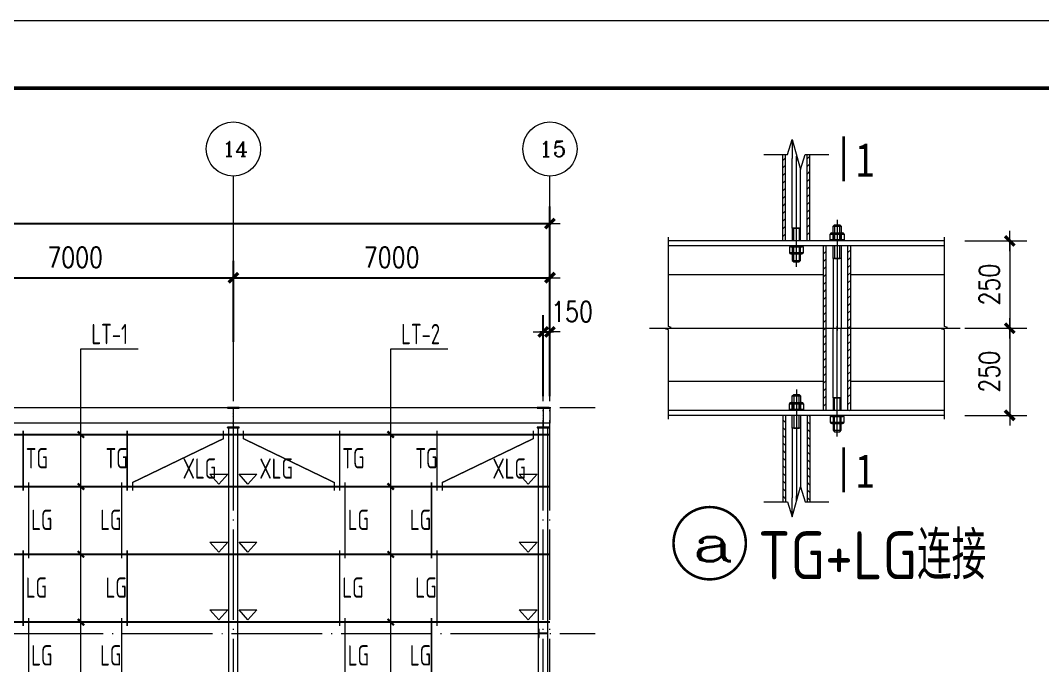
# Model space of a CAD drawing. Header units: millimetres. Extents: x 19781 to 898973, y -947928 to -267362.
# Drawn here: x 530426 to 553029, y -587083 to -572803 of the extents above; entities that cross this region are included whole.
import ezdxf
from ezdxf.enums import TextEntityAlignment as Align

# ---------------------------------------------------------------- set-up
doc = ezdxf.new("R2010")
doc.units = ezdxf.units.MM
doc.header["$LTSCALE"] = 100
for name, pattern in [('ACAD_ISO04W100', [30.5, 24, -3, 0.5, -3]), ('CENTER', [50.8, 31.75, -6.35, 6.35, -6.35]), ('CENTER2', [28.574999, 19.049999, -3.175, 3.175, -3.175]), ('DOTE', [2.42, 2, -0.2, 0.02, -0.2])]:
    doc.linetypes.add(name, pattern=pattern)
doc.layers.get('0').update_dxf_attribs({"lineweight": 18})
for name, color, linetype, lineweight in [('08', 3, 'Continuous', 18), ('10', 7, 'Continuous', 18), ('14', 2, 'Continuous', 18), ('AXIS', 3, 'Continuous', 18), ('AXIS_TEXT', 7, 'Continuous', 18), ('BORDER', 7, 'Continuous', 18), ('C', 6, 'CENTER', 18), ('DOTE', 1, 'DOTE', 18), ('PUB_DIM', 3, 'Continuous', 18), ('PUB_TEXT', 7, 'Continuous', 18), ('TDB_中实线', 7, 'Continuous', 18), ('TDB_中心线', 4, 'ACAD_ISO04W100', 18), ('TDB_细实线', 1, 'Continuous', 18), ('THICK', 6, 'Continuous', 18), ('卫浴', 7, 'Continuous', 18), ('数字', 3, 'Continuous', 20), ('构件号', 1, 'Continuous', 18), ('系杆支撑', 2, 'Continuous', 18), ('钢柱', 4, 'Continuous', 20), ('钢梁', 4, 'Continuous', 5)]:
    doc.layers.add(name, color=color, linetype=linetype, lineweight=lineweight)
doc.styles.add('_TCH_AXIS', font='complex.shx', dxfattribs={"bigfont": 'gbcbig.shx'})
doc.styles.add('COMP', font='complex.shx', dxfattribs={"bigfont": 'hztxt.shx'})
doc.styles.add('COMPLEX', font='complex.shx', dxfattribs={"bigfont": 'gbcbig.shx'})
doc.styles.add('dim_font', font='simplex.shx', dxfattribs={"width": 0.8, "bigfont": 'gbcbig.shx'})
doc.styles.add('GBHZ', font='gbenor.shx', dxfattribs={"bigfont": 'gbcbig.shx'})
doc.styles.add('TDB_仿宋字', font='', dxfattribs={"width": 0.8})
doc.styles.add('TSSD_REIN', font='tssdeng.shx', dxfattribs={"width": 0.7, "bigfont": 'hztxt.shx'})
doc.styles.get('TDB_仿宋字').set_extended_font_data('宋体')
doc.dimstyles.new('dimn', dxfattribs={"dimtxt": 300, "dimasz": 1, "dimexe": 250, "dimexo": 300, "dimgap": 150, "dimtad": 1, "dimdec": 0, "dimzin": 0, "dimdsep": 46, "dimtxsty": 'dim_font', "dimblk": '_CAXARROW', "dimcen": 1, "dimdle": 2, "dimclrt": 7, "dimadec": 1, "dimazin": 0, "dimtfac": 1, "dimtdec": 0, "dimtix": 1, "dimtmove": 2, "dimatfit": 3, "dimfxl": 1, "dimtolj": 1, "dimtzin": 0, "dimarcsym": 0})
doc.dimstyles.new('DIMN150', dxfattribs={"dimscale": 1.5, "dimtxt": 300, "dimasz": 1, "dimexe": 250, "dimexo": 300, "dimgap": 150, "dimtad": 1, "dimdec": 0, "dimzin": 0, "dimdsep": 46, "dimtxsty": 'dim_font', "dimblk": '_CAXARROW', "dimcen": 0.09, "dimdle": 2, "dimclrt": 7, "dimadec": 0, "dimazin": 0, "dimtfac": 1, "dimtdec": 0, "dimtix": 1, "dimtmove": 2, "dimatfit": 3, "dimfxl": 1, "dimtolj": 1, "dimtzin": 0, "dimarcsym": 0})
pattern_1 = [(45, (0, 0), (-7.07106781, 7.07106781), []), (45, (0, 2.5), (-7.07106781, 7.07106781), [])]

# ---------------------------------------------------------------- blocks, each defined once
blk = doc.blocks.new('_DIMX')
blk.add_line((-150, 0), (150, 0))
blk.add_lwpolyline([(-70, -70, 50, 50, 0), (70, 70, 50, 50, 0)], format="xyseb")
blk = doc.blocks.new('*X157')
at = {"layer": 'AXIS', "color": 0, "lineweight": -2, "transparency": 16777216}
for p, q in [((528136, -579920), (528136, -578123)), ((535136, -579920), (535136, -578123)), ((528138, -578498), (535135, -578498))]:
    blk.add_line(p, q, dxfattribs=at)
at = {"layer": 'AXIS', "color": 0, "lineweight": -2, "transparency": 16777216, "xscale": 1.5, "yscale": 1.5, "zscale": 1.5, "rotation": 180}
blk.add_blockref('_DIMX', (528136, -578498), dxfattribs=at)
at = {"layer": 'AXIS', "color": 0, "lineweight": -2, "transparency": 16777216, "xscale": 1.5, "yscale": 1.5, "zscale": 1.5}
blk.add_blockref('_DIMX', (535136, -578498), dxfattribs=at)
at = {"layer": 'AXIS', "color": 7, "transparency": 16777216, "insert": (531636, -578048), "char_height": 450, "width": 3805.71, "attachment_point": 5, "style": 'dim_font'}
blk.add_mtext('7000', dxfattribs=at)
blk = doc.blocks.new('_CAXARROW')
blk.add_hatch(color=0).paths.add_polyline_path([(0, 0), (-1, 0.125), (-1, -0.125)], flags=0)
blk = doc.blocks.new('*X158')
at = {"layer": 'AXIS', "color": 0, "lineweight": -2, "transparency": 16777216}
for p, q in [((535136, -579920), (535136, -578123)), ((542136, -579920), (542136, -578123)), ((535138, -578498), (542135, -578498))]:
    blk.add_line(p, q, dxfattribs=at)
at = {"layer": 'AXIS', "color": 0, "lineweight": -2, "transparency": 16777216, "xscale": 1.5, "yscale": 1.5, "zscale": 1.5, "rotation": 180}
blk.add_blockref('_DIMX', (535136, -578498), dxfattribs=at)
at = {"layer": 'AXIS', "color": 0, "lineweight": -2, "transparency": 16777216, "xscale": 1.5, "yscale": 1.5, "zscale": 1.5}
blk.add_blockref('_DIMX', (542136, -578498), dxfattribs=at)
at = {"layer": 'AXIS', "color": 7, "transparency": 16777216, "insert": (538636, -578048), "char_height": 450, "width": 3805.71, "attachment_point": 5, "style": 'dim_font'}
blk.add_mtext('7000', dxfattribs=at)
blk = doc.blocks.new('_AXISO')
blk.add_circle((0, 0), 0.5)
at = {"layer": 'AXIS_TEXT', "style": 'COMPLEX', "width": 1.04167}
blk.add_attdef('A', (-0.25, -0.28), '', height=0.56, dxfattribs=at)
blk = doc.blocks.new('*X160')
at = {"layer": 'AXIS', "color": 0, "lineweight": -2, "transparency": 16777216}
for p, q in [((444136, -579620), (444136, -576923)), ((542136, -579620), (542136, -576923)), ((444138, -577298), (542135, -577298))]:
    blk.add_line(p, q, dxfattribs=at)
at = {"layer": 'AXIS', "color": 0, "lineweight": -2, "transparency": 16777216, "xscale": 1.5, "yscale": 1.5, "zscale": 1.5, "rotation": 180}
blk.add_blockref('_DIMX', (444136, -577298), dxfattribs=at)
at = {"layer": 'AXIS', "color": 0, "lineweight": -2, "transparency": 16777216, "xscale": 1.5, "yscale": 1.5, "zscale": 1.5}
blk.add_blockref('_DIMX', (542136, -577298), dxfattribs=at)
at = {"layer": 'AXIS', "color": 7, "transparency": 16777216, "insert": (493136, -576848), "char_height": 450, "width": 4834.29, "attachment_point": 5, "style": 'dim_font'}
blk.add_mtext('98000', dxfattribs=at)
blk = doc.blocks.new('*X169')
at = {"layer": 'AXIS', "color": 0, "lineweight": -2, "transparency": 16777216}
for p, q in [((541986, -581120), (541986, -579323)), ((542136, -581120), (542136, -579323)), ((541985, -579698), (541983, -579698)), ((541986, -579698), (542136, -579698)), ((542138, -579698), (542139, -579698))]:
    blk.add_line(p, q, dxfattribs=at)
at = {"layer": 'AXIS', "color": 0, "lineweight": -2, "transparency": 16777216, "xscale": 1.5, "yscale": 1.5, "zscale": 1.5}
blk.add_blockref('_DIMX', (541986, -579698), dxfattribs=at)
at = {"layer": 'AXIS', "color": 0, "lineweight": -2, "transparency": 16777216, "xscale": 1.5, "yscale": 1.5, "zscale": 1.5, "rotation": 180}
blk.add_blockref('_DIMX', (542136, -579698), dxfattribs=at)
at = {"layer": 'AXIS', "color": 7, "transparency": 16777216, "insert": (542625, -579248), "char_height": 450, "width": 2622.86, "attachment_point": 5, "style": 'dim_font'}
blk.add_mtext('150', dxfattribs=at)
blk = doc.blocks.new('_INDEX1')
blk.add_lwpolyline([(-0.5, 0, 0.035, 0.035, 1), (0.5, 0, 0.035, 0.035, 1)], format="xyseb", close=True)
at = {"style": 'COMP', "width": 2.33333}
blk.add_attdef('1', (-0.25, -0.25), '', height=0.5, dxfattribs=at)
blk = doc.blocks.new('*X1355')
at = {"layer": 'AXIS', "color": 0, "linetype": 'Continuous', "lineweight": -2, "transparency": 16777216}
for p, q in [((4650, 5012), (5561, 5012)), ((5311, 5011), (5311, 3726)), ((4650, 3725), (5561, 3725))]:
    blk.add_line(p, q, dxfattribs=at)
at = {"layer": 'AXIS', "color": 0, "linetype": 'Continuous', "lineweight": -2, "transparency": 16777216, "xscale": 1.00005, "yscale": 1.00005, "zscale": 1.00005}
for p, rotation in [((5311, 5012), 90), ((5311, 3725), 270)]:
    blk.add_blockref('_DIMX', p, dxfattribs=dict(at, rotation=rotation))
at = {"layer": 'AXIS', "color": 7, "linetype": 'Continuous', "transparency": 16777216, "insert": (5011, 4369), "char_height": 300, "width": 1851.52, "attachment_point": 5, "rotation": 90, "style": 'dim_font'}
blk.add_mtext('250', dxfattribs=at)
blk = doc.blocks.new('*X1356')
at = {"layer": 'AXIS', "color": 0, "linetype": 'Continuous', "lineweight": -2, "transparency": 16777216}
for p, q in [((4650, 3725), (5561, 3725)), ((5311, 3724), (5311, 2439)), ((4650, 2438), (5561, 2438))]:
    blk.add_line(p, q, dxfattribs=at)
at = {"layer": 'AXIS', "color": 0, "linetype": 'Continuous', "lineweight": -2, "transparency": 16777216, "xscale": 1.00005, "yscale": 1.00005, "zscale": 1.00005}
for p, rotation in [((5311, 3725), 90), ((5311, 2438), 270)]:
    blk.add_blockref('_DIMX', p, dxfattribs=dict(at, rotation=rotation))
at = {"layer": 'AXIS', "color": 7, "linetype": 'Continuous', "transparency": 16777216, "insert": (5011, 3082), "char_height": 300, "width": 1851.52, "attachment_point": 5, "rotation": 90, "style": 'dim_font'}
blk.add_mtext('250', dxfattribs=at)
blk = doc.blocks.new('A$C1C563E25')
for p, q in [((2686.1, 5132.5), (2845.4, 5132.5)), ((2661.8, 5112.5), (2869.7, 5112.5)), ((2661.8, 5030.5), (2661.8, 5112.5)), ((2869.7, 5030.5), (2661.8, 5030.5)), ((2682.7, 5024.5), (2682.7, 5030.5)), ((2682.7, 5030.5), (2848.8, 5030.5)), ((2848.8, 5024.5), (2682.7, 5024.5)), ((2713.8, 5112.5), (2713.8, 5030.5)), ((2817.7, 5112.5), (2817.7, 5030.5)), ((2848.8, 5030.5), (2848.8, 5024.5)), ((2869.7, 5112.5), (2869.7, 5030.5)), ((2269.6, 4924.3), (2061.8, 4924.3)), ((2061.8, 4924.3), (2061.8, 4842.3)), ((2061.8, 4842.3), (2269.6, 4842.3)), ((2248.7, 4930.3), (2082.7, 4930.3)), ((2082.7, 4930.3), (2082.7, 4924.3)), ((2082.7, 4924.3), (2248.7, 4924.3)), ((2086.1, 4822.3), (2245.3, 4822.3)), ((2113.7, 4842.3), (2113.7, 4924.3)), ((2217.7, 4842.3), (2217.7, 4924.3)), ((2248.7, 4924.3), (2248.7, 4930.3)), ((2269.6, 4842.3), (2269.6, 4924.3)), ((2061.8, 2608.4), (2269.6, 2608.4)), ((2061.8, 2526.4), (2061.8, 2608.4)), ((2086.1, 2628.4), (2245.3, 2628.4)), ((2113.7, 2608.4), (2113.7, 2526.4)), ((2217.7, 2608.4), (2217.7, 2526.4)), ((2269.6, 2608.4), (2269.6, 2526.4)), ((2269.6, 2526.4), (2061.8, 2526.4)), ((2082.7, 2520.4), (2082.7, 2526.4)), ((2082.7, 2526.4), (2248.7, 2526.4)), ((2248.7, 2520.4), (2082.7, 2520.4)), ((2248.7, 2526.4), (2248.7, 2520.4)), ((2869.7, 2420.2), (2661.8, 2420.2)), ((2661.8, 2420.2), (2661.8, 2338.2)), ((2848.8, 2426.2), (2682.7, 2426.2)), ((2682.7, 2426.2), (2682.7, 2420.2)), ((2682.7, 2420.2), (2848.8, 2420.2)), ((2713.8, 2338.2), (2713.8, 2420.2)), ((2817.7, 2338.2), (2817.7, 2420.2)), ((2848.8, 2420.2), (2848.8, 2426.2)), ((2869.7, 2338.2), (2869.7, 2420.2)), ((2661.8, 2338.2), (2869.7, 2338.2)), ((2686.1, 2318.2), (2845.4, 2318.2))]:
    blk.add_line(p, q)
at = {"color": 2, "linetype": 'CENTER2', "ltscale": 0.0075}
for p, q in [((2765.7, 5143.8), (2765.7, 5010.8)), ((2165.7, 4811), (2165.7, 4944.1)), ((2165.7, 2639.7), (2165.7, 2506.6)), ((2765.7, 2306.9), (2765.7, 2439.9))]:
    blk.add_line(p, q, dxfattribs=at)
for centre, radius, start, end in [((2687.8, 5105.7), 26.9, 14.67593, 165.32407), ((2765.7, 5055), 77.5, 47.89655, 132.10345), ((2843.7, 5105.7), 26.9, 14.67593, 165.32407), ((2087.7, 4849.1), 26.9, 194.67593, 345.32407), ((2165.7, 4899.8), 77.5, 227.89655, 312.10345), ((2243.6, 4849.1), 26.9, 194.67593, 345.32407), ((2087.7, 2601.6), 26.9, 14.67593, 165.32407), ((2165.7, 2550.9), 77.5, 47.89655, 132.10345), ((2243.6, 2601.6), 26.9, 14.67593, 165.32407), ((2687.8, 2345), 26.9, 194.67593, 345.32407), ((2765.7, 2395.7), 77.5, 227.89655, 312.10345), ((2843.7, 2345), 26.9, 194.67593, 345.32407)]:
    blk.add_arc(centre, radius, start, end)
at = {"layer": 'PUB_TEXT'}
for points in [[(1685.6, 6288.9), (2035.7, 6288.9), (2105.7, 6508.9), (2225.7, 6068.9), (2295.7, 6288.9), (2645.7, 6288.9)], [(1685.6, 1161.8), (2035.7, 1161.8), (2105.7, 941.8), (2225.7, 1381.8), (2295.7, 1161.8), (2645.7, 1161.8)]]:
    blk.add_lwpolyline(points, dxfattribs=at)
for points in [[(2862.7, 6556.9, 40, 40, 0), (2862.7, 5892.5, 40, 40, 0)], [(2862.7, 1966.7, 40, 40, 0), (2862.7, 1302.3, 40, 40, 0)]]:
    blk.add_lwpolyline(points, format="xyseb", dxfattribs=at)
at = {"layer": 'TDB_中实线', "ltscale": 100}
for p, q in [((2105.7, 6508.9), (2105.7, 6229.5)), ((1965.7, 5012.4), (1965.7, 6288.9)), ((2005.7, 5012.4), (2005.7, 6288.9)), ((2105.7, 5202.2), (2105.7, 6229.5)), ((2325.7, 5012.4), (2325.7, 6288.9)), ((2365.7, 5012.4), (2365.7, 6288.9)), ((2225.7, 5202.2), (2225.7, 6068.9)), ((2225.7, 5202.2), (2105.7, 5202.2)), ((2105.7, 5202.2), (2105.7, 5012.4)), ((2125.7, 5012.4), (2125.7, 5202.2)), ((2125.7, 5202.2), (2205.7, 5202.2)), ((2205.7, 5202.2), (2205.7, 5012.4)), ((2225.7, 5012.4), (2225.7, 5202.2)), ((2705.7, 5232.7), (2725.7, 5252.7)), ((2705.7, 5232.7), (2825.8, 5232.7)), ((2705.7, 5012.4), (2705.7, 5232.7)), ((2725.7, 5252.7), (2805.7, 5252.7)), ((2725.7, 5232.7), (2725.7, 5012.4)), ((2805.7, 5252.7), (2825.8, 5232.7)), ((2805.7, 5012.4), (2805.7, 5232.7)), ((2825.8, 5232.7), (2825.8, 5012.4)), ((2105.7, 4942.4), (2105.7, 4722.2)), ((2125.7, 4722.2), (2125.7, 4942.4)), ((2205.7, 4942.4), (2205.7, 4722.2)), ((2225.7, 4722.2), (2225.7, 4942.4)), ((2565.7, 2508.3), (2565.7, 4942.4)), ((2605.7, 2508.3), (2605.7, 4942.4)), ((2705.7, 4752.6), (2705.7, 4942.4)), ((2725.7, 4942.4), (2725.7, 4752.6)), ((2805.7, 4752.6), (2805.7, 4942.4)), ((2825.8, 4942.4), (2825.8, 4752.6)), ((2925.8, 2508.3), (2925.8, 4942.4)), ((2965.8, 2508.3), (2965.8, 4942.4)), ((2105.7, 4722.2), (2225.7, 4722.2)), ((2105.7, 4722.2), (2125.7, 4702.2)), ((2125.7, 4702.2), (2205.7, 4702.2)), ((2205.7, 4702.2), (2225.7, 4722.2)), ((2705.7, 4752.6), (2705.7, 3725.3)), ((2825.8, 4752.6), (2705.7, 4752.6)), ((2725.7, 4752.6), (2805.7, 4752.6)), ((2825.8, 4752.6), (2825.8, 3725.3)), ((2705.7, 2698.1), (2705.7, 3725.3)), ((2825.8, 2698.1), (2825.8, 3725.3)), ((2105.7, 2728.5), (2125.7, 2748.5)), ((2105.7, 2728.5), (2225.7, 2728.5)), ((2105.7, 2508.3), (2105.7, 2728.5)), ((2125.7, 2748.5), (2205.7, 2748.5)), ((2125.7, 2728.5), (2125.7, 2508.3)), ((2205.7, 2748.5), (2225.7, 2728.5)), ((2205.7, 2508.3), (2205.7, 2728.5)), ((2225.7, 2728.5), (2225.7, 2508.3)), ((2825.8, 2698.1), (2705.7, 2698.1)), ((2705.7, 2698.1), (2705.7, 2508.3)), ((2725.7, 2508.3), (2725.7, 2698.1)), ((2725.7, 2698.1), (2805.7, 2698.1)), ((2805.7, 2698.1), (2805.7, 2508.3)), ((2825.8, 2508.3), (2825.8, 2698.1)), ((1965.7, 2438.3), (1965.7, 1161.8)), ((2005.7, 2438.3), (2005.7, 1161.8)), ((2105.7, 2248.5), (2105.7, 2438.3)), ((2125.7, 2438.3), (2125.7, 2248.5)), ((2205.7, 2248.5), (2205.7, 2438.3)), ((2225.7, 2438.3), (2225.7, 2248.5)), ((2325.7, 2438.3), (2325.7, 1161.8)), ((2365.7, 2438.3), (2365.7, 1161.8)), ((2705.7, 2438.3), (2705.7, 2218)), ((2725.7, 2218), (2725.7, 2438.3)), ((2805.7, 2438.3), (2805.7, 2218)), ((2825.8, 2218), (2825.8, 2438.3)), ((2105.7, 2248.5), (2105.7, 1221.2)), ((2225.7, 2248.5), (2105.7, 2248.5)), ((2125.7, 2248.5), (2205.7, 2248.5)), ((2225.7, 2248.5), (2225.7, 1381.8)), ((2705.7, 2218), (2825.8, 2218)), ((2705.7, 2218), (2725.7, 2198)), ((2725.7, 2198), (2805.7, 2198)), ((2805.7, 2198), (2825.8, 2218)), ((2105.7, 941.8), (2105.7, 1221.2))]:
    blk.add_line(p, q, dxfattribs=at)
at = {"layer": 'TDB_中实线', "color": 3}
for p, q in [((4350, 5012.4), (277.8, 5012.4)), ((4350, 4942.4), (277.8, 4942.4)), ((2565.7, 4512.4), (277.8, 4512.4)), ((4350, 4512.4), (2965.8, 4512.4)), ((2565.7, 2938.3), (277.8, 2938.3)), ((4350, 2938.3), (2965.8, 2938.3)), ((4350, 2508.3), (277.8, 2508.3)), ((4350, 2438.3), (277.8, 2438.3))]:
    blk.add_line(p, q, dxfattribs=at)
at = {"layer": 'TDB_中心线', "ltscale": 20}
for p, q in [((2165.7, 6288.9), (2165.7, 6197.5)), ((2165.7, 4632.6), (2165.7, 6261.6)), ((2765.7, 5322.2), (2765.7, 3693.3)), ((0, 3725.3), (4577.7, 3725.3)), ((2765.7, 2128.5), (2765.7, 3757.4)), ((2165.7, 2818.1), (2165.7, 1189.1)), ((2165.7, 1161.8), (2165.7, 1253.2))]:
    blk.add_line(p, q, dxfattribs=at)
at = {"layer": 'TDB_细实线'}
for p, q in [((1965.7, 6201.4), (2005.7, 6241.4)), ((2325.7, 6224.7), (2365.7, 6264.7)), ((1965.7, 6089.2), (2005.7, 6129.2)), ((2325.7, 6112.4), (2365.7, 6152.4)), ((2325.7, 6000.2), (2365.7, 6040.2)), ((1965.7, 5976.9), (2005.7, 6016.9)), ((1965.7, 5864.6), (2005.7, 5904.6)), ((2325.7, 5887.9), (2365.7, 5927.9)), ((1965.7, 5752.4), (2005.7, 5792.4)), ((2325.7, 5775.6), (2365.7, 5815.6)), ((1965.7, 5640.1), (2005.7, 5680.1)), ((2325.7, 5663.4), (2365.7, 5703.4)), ((2325.7, 5551.1), (2365.7, 5591.1)), ((1965.7, 5527.9), (2005.7, 5567.9)), ((1965.7, 5415.6), (2005.7, 5455.6)), ((2325.7, 5438.8), (2365.7, 5478.8)), ((1965.7, 5303.3), (2005.7, 5343.3)), ((2325.7, 5326.6), (2365.7, 5366.6)), ((1965.7, 5191.1), (2005.7, 5231.1)), ((2325.7, 5214.3), (2365.7, 5254.3)), ((2325.7, 5102), (2365.7, 5142)), ((277.8, 3751.4), (277.8, 5068.4)), ((1965.7, 5078.8), (2005.7, 5118.8)), ((2348.4, 5012.4), (2365.7, 5029.8)), ((4350, 3751.4), (4350, 5068.4)), ((2565.7, 4932.2), (2576, 4942.4)), ((2565.7, 4819.9), (2605.7, 4859.9)), ((2925.8, 4843.2), (2965.8, 4883.2)), ((2565.7, 4707.7), (2605.7, 4747.7)), ((2925.8, 4730.9), (2965.8, 4770.9)), ((2565.7, 4595.4), (2605.7, 4635.4)), ((2565.7, 4483.1), (2605.7, 4523.1)), ((2925.8, 4618.6), (2965.8, 4658.6)), ((2925.8, 4506.4), (2965.8, 4546.4)), ((2565.7, 4370.9), (2605.7, 4410.9)), ((2925.8, 4394.1), (2965.8, 4434.1)), ((2565.7, 4258.6), (2605.7, 4298.6)), ((2925.8, 4281.8), (2965.8, 4321.9)), ((2565.7, 4146.3), (2605.7, 4186.3)), ((2565.7, 4034.1), (2605.7, 4074.1)), ((2925.8, 4169.6), (2965.8, 4209.6)), ((2925.8, 4057.3), (2965.8, 4097.3)), ((2565.7, 3921.8), (2605.7, 3961.8)), ((2925.8, 3945.1), (2965.8, 3985.1)), ((2565.7, 3809.5), (2605.7, 3849.6)), ((2925.8, 3832.8), (2965.8, 3872.8)), ((234.1, 3713.6), (321.6, 3737.1)), ((277.8, 3699.3), (234.1, 3713.6)), ((321.6, 3737.1), (277.8, 3751.4)), ((277.8, 2382.3), (277.8, 3699.3)), ((2565.7, 3697.3), (2605.7, 3737.3)), ((2565.7, 3585), (2605.7, 3625)), ((2925.8, 3720.5), (2965.8, 3760.5)), ((2925.8, 3608.3), (2965.8, 3648.3)), ((4306.2, 3713.6), (4393.7, 3737.1)), ((4350, 3699.3), (4306.2, 3713.6)), ((4393.7, 3737.1), (4350, 3751.4)), ((4350, 2382.3), (4350, 3699.3)), ((2565.7, 3472.8), (2605.7, 3512.8)), ((2925.8, 3496), (2965.8, 3536)), ((2565.7, 3360.5), (2605.7, 3400.5)), ((2925.8, 3383.7), (2965.8, 3423.7)), ((2565.7, 3248.2), (2605.7, 3288.2)), ((2565.7, 3136), (2605.7, 3176)), ((2925.8, 3271.5), (2965.8, 3311.5)), ((2925.8, 3159.2), (2965.8, 3199.2)), ((2565.7, 3023.7), (2605.7, 3063.7)), ((2925.8, 3046.9), (2965.8, 3086.9)), ((2565.7, 2911.4), (2605.7, 2951.4)), ((2925.8, 2934.7), (2965.8, 2974.7)), ((2565.7, 2799.2), (2605.7, 2839.2)), ((2565.7, 2686.9), (2605.7, 2726.9)), ((2925.8, 2822.4), (2965.8, 2862.4)), ((2925.8, 2710.1), (2965.8, 2750.1)), ((2565.7, 2574.6), (2605.7, 2614.6)), ((2925.8, 2597.9), (2965.8, 2637.9)), ((2348.4, 2438.3), (2365.7, 2420.9)), ((2948.4, 2508.3), (2965.8, 2525.6)), ((1965.7, 2371.9), (2005.7, 2331.9)), ((2325.7, 2348.7), (2365.7, 2308.7)), ((1965.7, 2259.6), (2005.7, 2219.6)), ((1965.7, 2147.4), (2005.7, 2107.4)), ((2325.7, 2236.4), (2365.7, 2196.4)), ((2325.7, 2124.1), (2365.7, 2084.1)), ((1965.7, 2035.1), (2005.7, 1995.1)), ((2325.7, 2011.9), (2365.7, 1971.9)), ((1965.7, 1922.8), (2005.7, 1882.8)), ((1965.7, 1810.6), (2005.7, 1770.6)), ((2325.7, 1899.6), (2365.7, 1859.6)), ((1965.7, 1698.3), (2005.7, 1658.3)), ((2325.7, 1787.3), (2365.7, 1747.3)), ((2325.7, 1675.1), (2365.7, 1635.1)), ((1965.7, 1586.1), (2005.7, 1546.1)), ((2325.7, 1562.8), (2365.7, 1522.8)), ((1965.7, 1473.8), (2005.7, 1433.8)), ((1965.7, 1361.5), (2005.7, 1321.5)), ((2325.7, 1450.5), (2365.7, 1410.5)), ((1965.7, 1249.3), (2005.7, 1209.3)), ((2325.7, 1338.3), (2365.7, 1298.3)), ((2325.7, 1226), (2365.7, 1186))]:
    blk.add_line(p, q, dxfattribs=at)
ref = blk.add_blockref('_INDEX1', (887.3, 552.1), dxfattribs=dict(xscale=1066.773336000158, yscale=1066.773336000158, zscale=1066.773336000158))
ref.add_attrib('1', 'a', (620.6, 285.4), dxfattribs={"height": 533.4, "style": 'COMP', "width": 1.4})
at = {"layer": '08', "style": 'GBHZ'}
blk.add_text('TG+LG连接', height=707.95, dxfattribs=at).set_placement((1601.1, 19.6))
at = {"layer": 'TDB_细实线', "style": 'TDB_仿宋字', "width": 0.8}
for p in [(3179.4, 6210.7), (3179.4, 1620.4)]:
    blk.add_text('1', height=500.1, dxfattribs=at).set_placement(p, align=Align.MIDDLE_CENTER)
at = {"layer": 'AXIS', "linetype": 'Continuous'}
for base, p1, p2, picture, middle in [((5311.1, 3725.3), (4350, 5012.4), (4350, 3725.3), '*X1355', (5011.1, 4368.9)), ((5311.1, 2438.3), (4350, 3725.3), (4350, 2438.3), '*X1356', (5011.1, 3081.8))]:
    dim = blk.add_linear_dim(base=base, p1=p1, p2=p2, angle=90, text='250', dimstyle='dimn', override={"dimscale": 1.00005, "dimlfac": 0.99995, "dimsah": 1}, dxfattribs=at)
    dim.commit()
    dim.dimension.update_dxf_attribs({"geometry": picture, "text_midpoint": middle, "dimtype": 160})

msp = doc.modelspace()

# ---------------------------------------------------------------- hatches: boundary and pattern name
at = {"layer": '10', "ltscale": 100}
h = msp.add_hatch(dxfattribs=at)
h.set_pattern_fill('金属', color=256, style=0, pattern_type=0)
h.set_pattern_definition(pattern_1)
h.paths.add_polyline_path([(535140.21, -581382.05), (535266.21, -581382.05), (535266.21, -581370.05), (535006.21, -581370.05), (535006.21, -581382.05), (535132.21, -581382.05), (535132.21, -581808.05), (535006.21, -581808.05), (535006.21, -581820.05), (535266.21, -581820.05), (535266.21, -581808.05), (535140.21, -581808.05)], flags=0)
h = msp.add_hatch(dxfattribs=at)
h.set_pattern_fill('金属', color=256, style=0, pattern_type=0)
h.set_pattern_definition(pattern_1)
h.paths.add_polyline_path([(541990.21, -581382.05), (542116.21, -581382.05), (542116.21, -581370.05), (541856.21, -581370.05), (541856.21, -581382.05), (541982.21, -581382.05), (541982.21, -581808.05), (541856.21, -581808.05), (541856.21, -581820.05), (542116.21, -581820.05), (542116.21, -581808.05), (541990.21, -581808.05)], flags=0)
h = msp.add_hatch(dxfattribs=at)
h.set_pattern_fill('金属', color=256, style=0, pattern_type=0)
h.set_pattern_definition(pattern_1)
h.paths.add_polyline_path([(542078.21, -586373.05), (542078.21, -586460.05), (542086.21, -586460.05), (542086.21, -586280.05), (542078.21, -586280.05), (542078.21, -586367.05), (541894.21, -586367.05), (541894.21, -586280.05), (541886.21, -586280.05), (541886.21, -586460.05), (541894.21, -586460.05), (541894.21, -586373.05)], flags=0)

# ---------------------------------------------------------------- linework, layer by layer
at = {"layer": 'AXIS'}
for p, q in [((535136.21, -580370.05), (535136.21, -576248.05)), ((542136.21, -580370.05), (542136.21, -576248.05))]:
    msp.add_line(p, q, dxfattribs=at)
at = {"layer": 'BORDER'}
msp.add_lwpolyline([(431826, -635802.53), (431826, -572802.53), (565476, -572802.53), (565476, -635802.53)], close=True, dxfattribs=at)
msp.add_lwpolyline([(435576, -634302.53, 75, 75, 0), (435576, -574302.53, 75, 75, 0), (563976, -574302.53, 75, 75, 0), (563976, -634302.53, 75, 75, 0)], format="xyseb", close=True, dxfattribs=at)
at = {"layer": 'C'}
for points in [[(531694.21, -581900.05, 50, 50, 0), (531834.21, -582040.05, 50, 50, 0)], [(538544.21, -581900.05, 50, 50, 0), (538684.21, -582040.05, 50, 50, 0)], [(531694.21, -583050.05, 50, 50, 0), (531834.21, -583190.05, 50, 50, 0)], [(538544.21, -583050.05, 50, 50, 0), (538684.21, -583190.05, 50, 50, 0)], [(531694.21, -584550.05, 50, 50, 0), (531834.21, -584690.05, 50, 50, 0)], [(538544.21, -584550.05, 50, 50, 0), (538684.21, -584690.05, 50, 50, 0)], [(531694.21, -586050.05, 50, 50, 0), (531834.21, -586190.05, 50, 50, 0)], [(538544.21, -586050.05, 50, 50, 0), (538684.21, -586190.05, 50, 50, 0)]]:
    msp.add_lwpolyline(points, format="xyseb", dxfattribs=at)
at = {"layer": 'DOTE', "linetype": 'DOTE', "ltscale": 10}
for p, q in [((535136.21, -622370.05), (535136.21, -580370.05)), ((541986.21, -622370.05), (541986.21, -580370.05)), ((542136.21, -622370.05), (542136.21, -580370.05)), ((443136.21, -581370.05), (543136.21, -581370.05)), ((443136.21, -586370.05), (543136.21, -586370.05))]:
    msp.add_line(p, q, dxfattribs=at)
at = {"layer": 'PUB_DIM', "color": 6, "linetype": 'Continuous'}
for points in [[(535009.39, -582847.79), (534811.04, -583070.41), (534612.68, -582847.79)], [(535656.39, -582847.79), (535458.04, -583070.41), (535259.68, -582847.79)], [(541852.39, -582847.79), (541654.04, -583070.41), (541455.68, -582847.79)], [(535009.39, -584347.79), (534811.04, -584570.41), (534612.68, -584347.79)], [(535656.39, -584347.79), (535458.04, -584570.41), (535259.68, -584347.79)], [(541852.39, -584347.79), (541654.04, -584570.41), (541455.68, -584347.79)], [(535009.39, -585847.79), (534811.04, -586070.41), (534612.68, -585847.79)], [(535656.39, -585847.79), (535458.04, -586070.41), (535259.68, -585847.79)], [(541852.39, -585847.79), (541654.04, -586070.41), (541455.68, -585847.79)]]:
    msp.add_lwpolyline(points, close=True, dxfattribs=at)
at = {"layer": 'THICK', "ltscale": 100}
for p, q in [((531764.21, -620770.05), (531764.21, -580069.48)), ((531764.21, -580069.48), (533030.21, -580069.48)), ((538614.21, -620770.05), (538614.21, -580069.48)), ((538614.21, -580069.48), (539880.21, -580069.48))]:
    msp.add_line(p, q, dxfattribs=at)
at = {"layer": '卫浴', "ltscale": 100}
msp.add_lwpolyline([(542136.21, -581370.05), (542136.21, -581720.05), (444136.21, -581720.05), (444136.21, -581370.05)], close=True, dxfattribs=at)
at = {"layer": '构件号'}
for points in [[(542136.21, -581970.05, 45, 45, 0), (444136.21, -581970.05, 45, 45, 0)], [(542136.21, -583120.05, 45, 45, 0), (444136.21, -583120.05, 45, 45, 0)], [(542136.21, -584620.05, 45, 45, 0), (444136.21, -584620.05, 45, 45, 0)], [(542136.21, -586120.05, 45, 45, 0), (444136.21, -586120.05, 45, 45, 0)]]:
    msp.add_lwpolyline(points, format="xyseb", dxfattribs=at)
at = {"layer": '系杆支撑'}
for points in [[(530486.21, -583210.21, 30, 30, 0), (530486.21, -581880.24, 30, 30, 0)], [(532786.21, -583210.21, 30, 30, 0), (532786.21, -581880.24, 30, 30, 0)], [(534916.09, -581880.24, 30, 30, 0), (534916.09, -582059.87, 30, 30, 0), (532906.21, -583029.89, 30, 30, 0), (532906.21, -583210.21, 30, 30, 0)], [(535356.21, -581880.24, 30, 30, 0), (535356.21, -582059.87, 30, 30, 0), (537366.09, -583029.89, 30, 30, 0), (537366.09, -583210.21, 30, 30, 0)], [(537486.09, -583210.21, 30, 30, 0), (537486.09, -581880.24, 30, 30, 0)], [(539636.33, -583210.21, 30, 30, 0), (539636.33, -581880.24, 30, 30, 0)], [(541766.21, -581880.24, 30, 30, 0), (541766.21, -582059.87, 30, 30, 0), (539756.33, -583029.89, 30, 30, 0), (539756.33, -583210.21, 30, 30, 0)], [(530606.21, -584710.21, 30, 30, 0), (530606.21, -583030.24, 30, 30, 0)], [(532666.21, -584710.21, 30, 30, 0), (532666.21, -583030.24, 30, 30, 0)], [(537606.09, -584710.21, 30, 30, 0), (537606.09, -583030.24, 30, 30, 0)], [(539516.33, -584710.21, 30, 30, 0), (539516.33, -583030.24, 30, 30, 0)], [(530486.21, -586210.21, 30, 30, 0), (530486.21, -584530.24, 30, 30, 0)], [(532786.21, -586210.21, 30, 30, 0), (532786.21, -584530.24, 30, 30, 0)], [(537486.09, -586210.21, 30, 30, 0), (537486.09, -584530.24, 30, 30, 0)], [(539636.33, -586210.21, 30, 30, 0), (539636.33, -584530.24, 30, 30, 0)], [(530606.21, -587710.21, 30, 30, 0), (530606.21, -586030.24, 30, 30, 0)], [(532666.21, -587710.21, 30, 30, 0), (532666.21, -586030.24, 30, 30, 0)], [(537606.09, -587710.21, 30, 30, 0), (537606.09, -586030.24, 30, 30, 0)], [(539516.33, -587710.21, 30, 30, 0), (539516.33, -586030.24, 30, 30, 0)]]:
    msp.add_lwpolyline(points, format="xyseb", dxfattribs=at)
at = {"layer": '钢柱', "ltscale": 100}
for points in [[(535140.21, -581382.05), (535266.21, -581382.05), (535266.21, -581370.05), (535006.21, -581370.05), (535006.21, -581382.05), (535132.21, -581382.05), (535132.21, -581808.05), (535006.21, -581808.05), (535006.21, -581820.05), (535266.21, -581820.05), (535266.21, -581808.05), (535140.21, -581808.05)], [(541990.21, -581382.05), (542116.21, -581382.05), (542116.21, -581370.05), (541856.21, -581370.05), (541856.21, -581382.05), (541982.21, -581382.05), (541982.21, -581808.05), (541856.21, -581808.05), (541856.21, -581820.05), (542116.21, -581820.05), (542116.21, -581808.05), (541990.21, -581808.05)], [(542078.21, -586373.05), (542078.21, -586460.05), (542086.21, -586460.05), (542086.21, -586280.05), (542078.21, -586280.05), (542078.21, -586367.05), (541894.21, -586367.05), (541894.21, -586280.05), (541886.21, -586280.05), (541886.21, -586460.05), (541894.21, -586460.05), (541894.21, -586373.05)]]:
    msp.add_lwpolyline(points, close=True, dxfattribs=at)
at = {"layer": '钢梁', "ltscale": 100}
for p, q in [((535036.21, -620920.05), (535036.21, -581820.05)), ((535236.21, -620920.05), (535236.21, -581820.05)), ((541886.21, -620920.05), (541886.21, -581820.05)), ((542086.21, -620920.05), (542086.21, -581820.05))]:
    msp.add_line(p, q, dxfattribs=at)

# ---------------------------------------------------------------- block references
at = {"layer": '14', "ltscale": 100, "xscale": 1.5, "yscale": 1.5, "zscale": 1.5}
msp.add_blockref('A$C1C563E25', (544337.21, -585202.53), dxfattribs=at)
at = {"layer": 'AXIS'}
ref = msp.add_blockref('_AXISO', (535136.21, -575648.05), dxfattribs=dict(at, xscale=1200, yscale=1200, zscale=1200))
ref.add_attrib('A', '14', (534889.7, -575815.04), dxfattribs={"layer": 'AXIS_TEXT', "height": 333.976, "style": '_TCH_AXIS'})
ref = msp.add_blockref('_AXISO', (542136.21, -575648.05), dxfattribs=dict(at, xscale=1200, yscale=1200, zscale=1200))
ref.add_attrib('A', '15', (541892.78, -575818.45), dxfattribs={"layer": 'AXIS_TEXT', "height": 340.802, "style": '_TCH_AXIS', "width": 1.03448})

# ---------------------------------------------------------------- texts
at = {"layer": '数字', "ltscale": 100, "style": 'TSSD_REIN', "width": 0.7}
for s, p in [('LT-1', (531993.91, -579969.48)), ('LT-2', (538843.91, -579969.48)), ('TG', (530543.58, -582718.83)), ('TG', (532307.58, -582718.83)), ('TG', (537543.46, -582718.83)), ('TG', (539157.7, -582718.83)), ('XLG', (534013.79, -582946.48)), ('XLG', (535710.67, -582946.48)), ('XLG', (540863.91, -582946.48)), ('LG', (530663.58, -584081.83)), ('LG', (532187.58, -584081.83)), ('LG', (537663.46, -584081.83)), ('LG', (539037.7, -584081.83)), ('LG', (530543.58, -585581.83)), ('LG', (532307.58, -585581.83)), ('LG', (537543.46, -585581.83)), ('LG', (539157.7, -585581.83)), ('LG', (530663.58, -587081.83)), ('LG', (532187.58, -587081.83)), ('LG', (537663.46, -587081.83)), ('LG', (539037.7, -587081.83))]:
    msp.add_text(s, height=450, dxfattribs=at).set_placement(p)

# ---------------------------------------------------------------- dimensions: what is measured, and where the dimension line sits
at = {"layer": 'AXIS'}
for base, p1, p2, picture, middle in [((542136.21, -577298.05), (444136.21, -580070.05), (542136.21, -580070.05), '*X160', (493136.21, -576848.05)), ((535136.21, -578498.05), (528136.21, -580370.05), (535136.21, -580370.05), '*X157', (531636.21, -578048.05)), ((542136.21, -578498.05), (535136.21, -580370.05), (542136.21, -580370.05), '*X158', (538636.21, -578048.05))]:
    dim = msp.add_linear_dim(base=base, p1=p1, p2=p2, dimstyle='DIMN150', override={"dimsah": 1, "dimtzin": 0}, dxfattribs=at)
    dim.commit()
    dim.dimension.update_dxf_attribs({"geometry": picture, "text_midpoint": middle})
dim = msp.add_linear_dim(base=(542136.21, -579698.05), p1=(541986.21, -581570.05), p2=(542136.21, -581570.05), dimstyle='DIMN150', override={"dimsah": 1, "dimtzin": 0}, dxfattribs=at)
dim.commit()
dim.dimension.update_dxf_attribs({"geometry": '*X169', "text_midpoint": (542624.78, -579248.05), "dimtype": 160})

doc.saveas('drawing.dxf')
